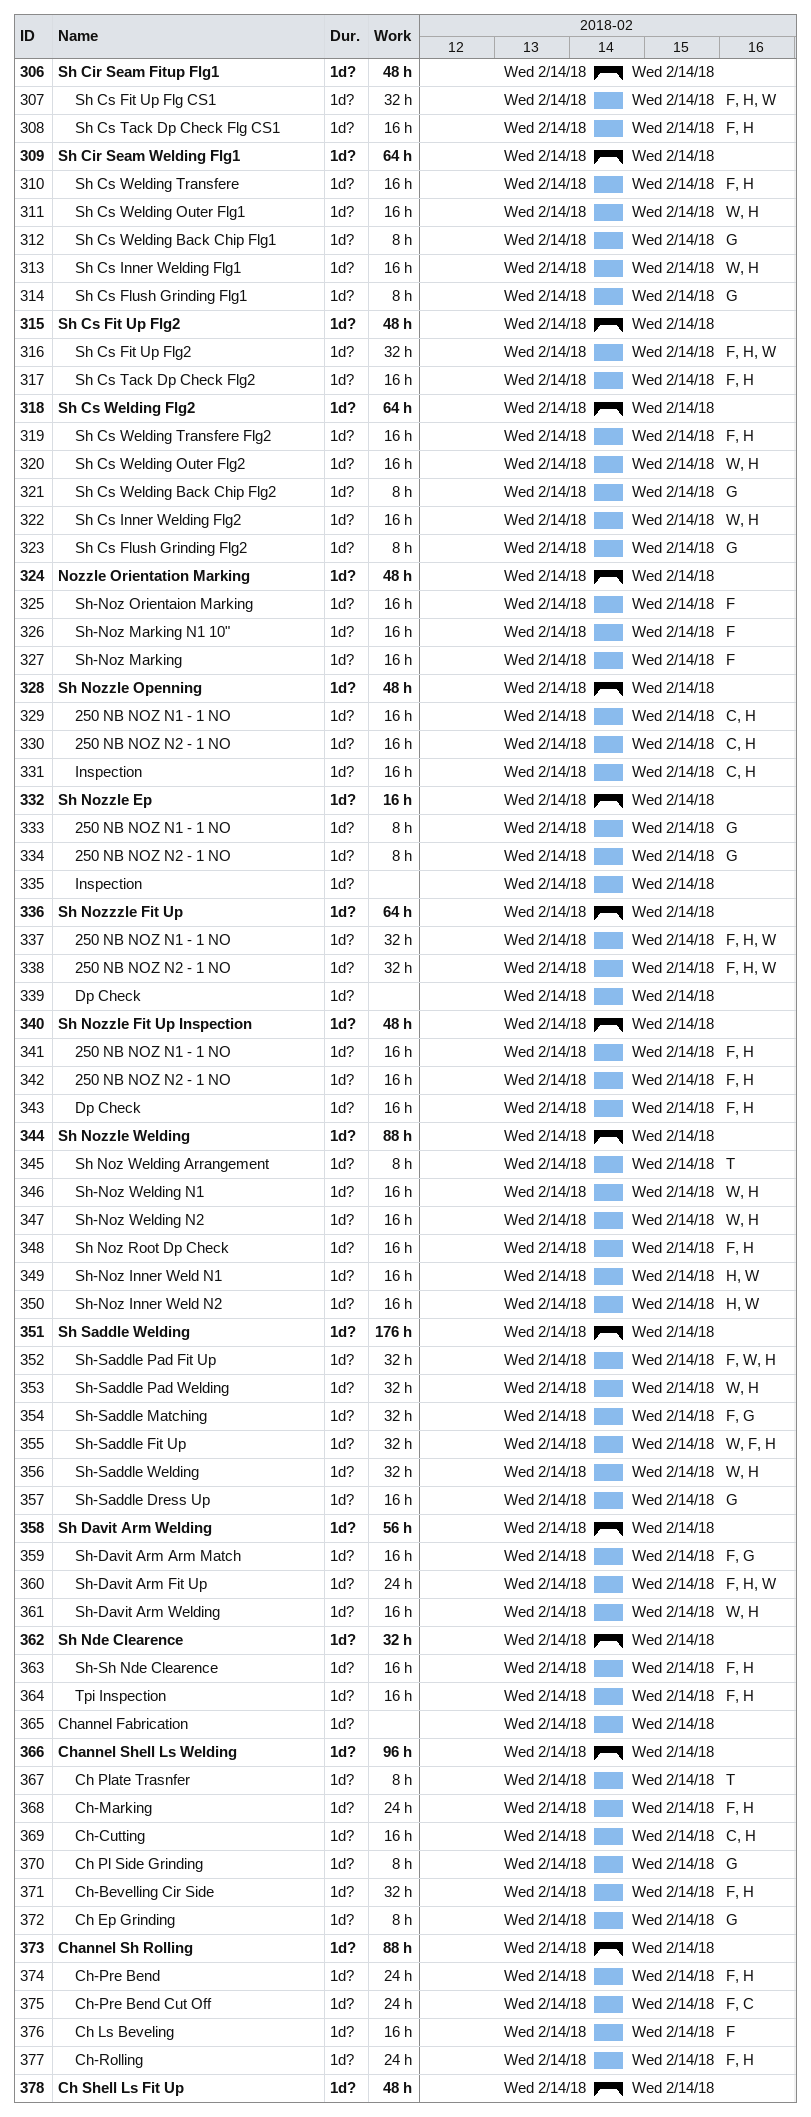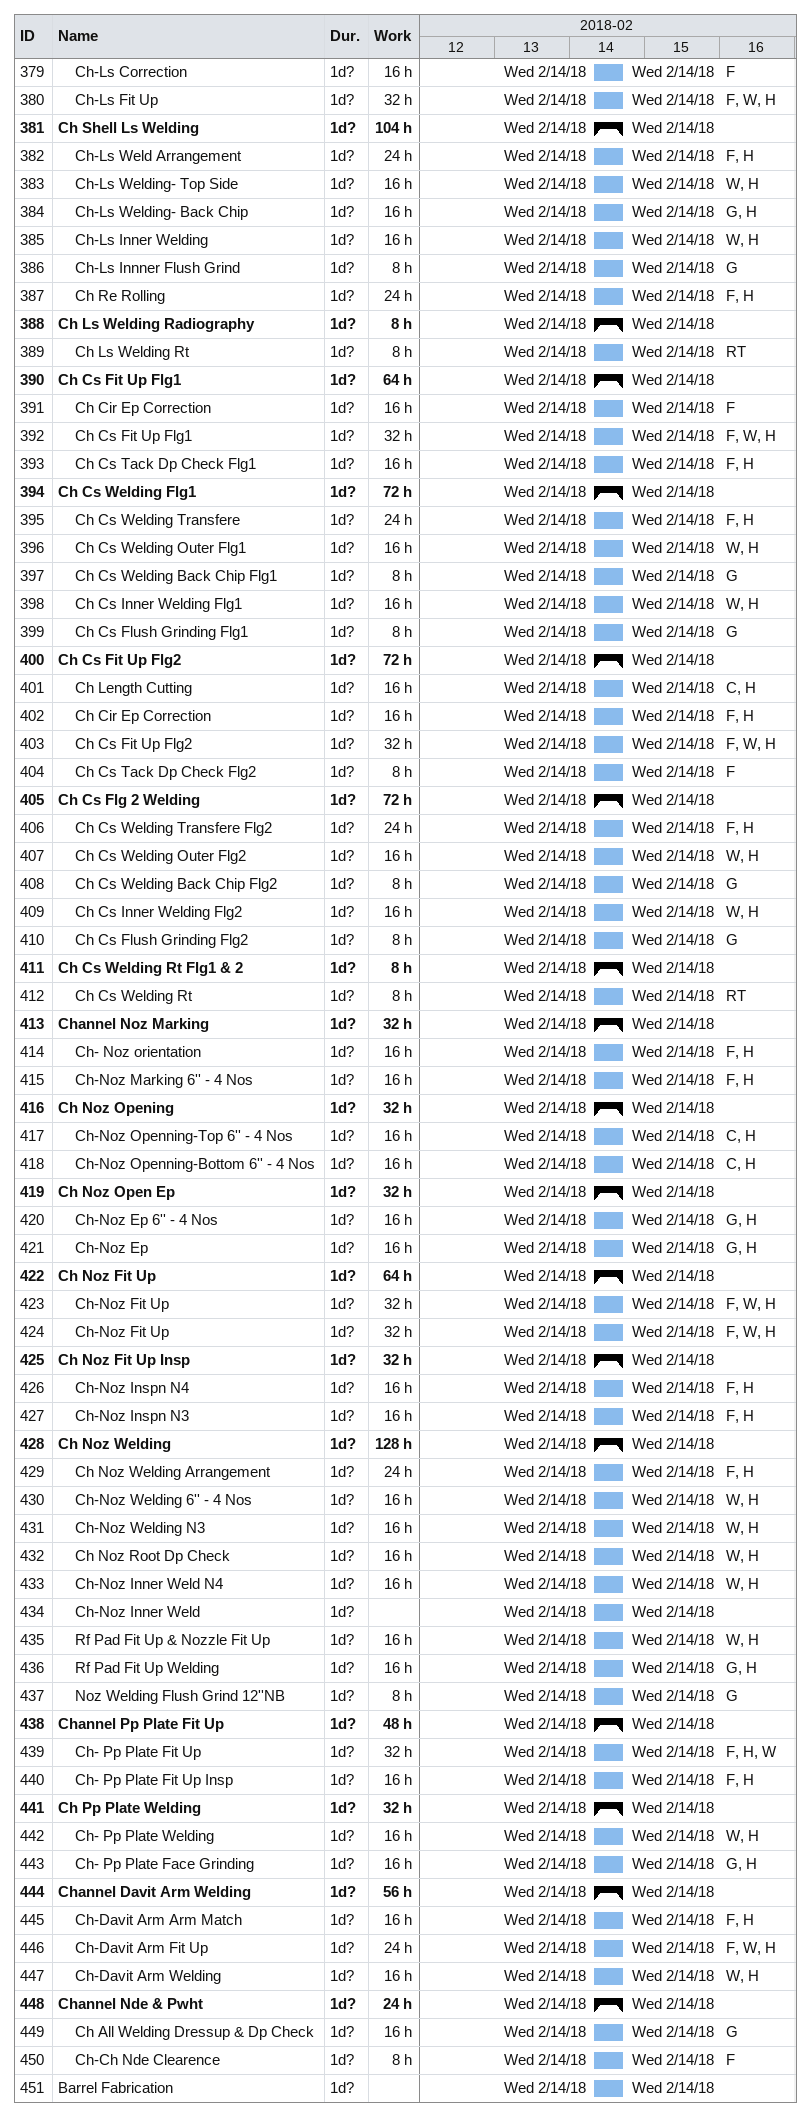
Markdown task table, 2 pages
| ID | Level | Task | Duration | Start | Finish | Resources | Work (h) |
|---|---|---|---|---|---|---|---|
| 306 | 1 | **Sh Cir Seam Fitup Flg1** | 1d? | 2018-02-14 | 2018-02-14 |  | 48 |
| 307 | 2 | Sh Cs Fit Up Flg CS1 | 1d? | 2018-02-14 | 2018-02-14 | F, H, W | 32 |
| 308 | 2 | Sh Cs Tack Dp Check Flg CS1 | 1d? | 2018-02-14 | 2018-02-14 | F, H | 16 |
| 309 | 1 | **Sh Cir Seam Welding Flg1** | 1d? | 2018-02-14 | 2018-02-14 |  | 64 |
| 310 | 2 | Sh Cs Welding Transfere | 1d? | 2018-02-14 | 2018-02-14 | F, H | 16 |
| 311 | 2 | Sh Cs Welding Outer Flg1 | 1d? | 2018-02-14 | 2018-02-14 | W, H | 16 |
| 312 | 2 | Sh Cs Welding Back Chip Flg1 | 1d? | 2018-02-14 | 2018-02-14 | G | 8 |
| 313 | 2 | Sh Cs Inner Welding Flg1 | 1d? | 2018-02-14 | 2018-02-14 | W, H | 16 |
| 314 | 2 | Sh Cs Flush Grinding Flg1 | 1d? | 2018-02-14 | 2018-02-14 | G | 8 |
| 315 | 1 | **Sh Cs Fit Up Flg2** | 1d? | 2018-02-14 | 2018-02-14 |  | 48 |
| 316 | 2 | Sh Cs Fit Up Flg2 | 1d? | 2018-02-14 | 2018-02-14 | F, H, W | 32 |
| 317 | 2 | Sh Cs Tack Dp Check Flg2 | 1d? | 2018-02-14 | 2018-02-14 | F, H | 16 |
| 318 | 1 | **Sh Cs Welding Flg2** | 1d? | 2018-02-14 | 2018-02-14 |  | 64 |
| 319 | 2 | Sh Cs Welding Transfere Flg2 | 1d? | 2018-02-14 | 2018-02-14 | F, H | 16 |
| 320 | 2 | Sh Cs Welding Outer Flg2 | 1d? | 2018-02-14 | 2018-02-14 | W, H | 16 |
| 321 | 2 | Sh Cs Welding Back Chip Flg2 | 1d? | 2018-02-14 | 2018-02-14 | G | 8 |
| 322 | 2 | Sh Cs Inner Welding Flg2 | 1d? | 2018-02-14 | 2018-02-14 | W, H | 16 |
| 323 | 2 | Sh Cs Flush Grinding Flg2 | 1d? | 2018-02-14 | 2018-02-14 | G | 8 |
| 324 | 1 | **Nozzle Orientation Marking** | 1d? | 2018-02-14 | 2018-02-14 |  | 48 |
| 325 | 2 | Sh-Noz Orientaion Marking | 1d? | 2018-02-14 | 2018-02-14 | F | 16 |
| 326 | 2 | Sh-Noz Marking N1 10" | 1d? | 2018-02-14 | 2018-02-14 | F | 16 |
| 327 | 2 | Sh-Noz Marking | 1d? | 2018-02-14 | 2018-02-14 | F | 16 |
| 328 | 1 | **Sh Nozzle Openning** | 1d? | 2018-02-14 | 2018-02-14 |  | 48 |
| 329 | 2 | 250 NB NOZ N1 - 1 NO | 1d? | 2018-02-14 | 2018-02-14 | C, H | 16 |
| 330 | 2 | 250 NB NOZ N2 - 1 NO | 1d? | 2018-02-14 | 2018-02-14 | C, H | 16 |
| 331 | 2 | Inspection | 1d? | 2018-02-14 | 2018-02-14 | C, H | 16 |
| 332 | 1 | **Sh Nozzle Ep** | 1d? | 2018-02-14 | 2018-02-14 |  | 16 |
| 333 | 2 | 250 NB NOZ N1 - 1 NO | 1d? | 2018-02-14 | 2018-02-14 | G | 8 |
| 334 | 2 | 250 NB NOZ N2 - 1 NO | 1d? | 2018-02-14 | 2018-02-14 | G | 8 |
| 335 | 2 | Inspection | 1d? | 2018-02-14 | 2018-02-14 |  |  |
| 336 | 1 | **Sh Nozzzle Fit Up** | 1d? | 2018-02-14 | 2018-02-14 |  | 64 |
| 337 | 2 | 250 NB NOZ N1 - 1 NO | 1d? | 2018-02-14 | 2018-02-14 | F, H, W | 32 |
| 338 | 2 | 250 NB NOZ N2 - 1 NO | 1d? | 2018-02-14 | 2018-02-14 | F, H, W | 32 |
| 339 | 2 | Dp Check | 1d? | 2018-02-14 | 2018-02-14 |  |  |
| 340 | 1 | **Sh Nozzle Fit Up Inspection** | 1d? | 2018-02-14 | 2018-02-14 |  | 48 |
| 341 | 2 | 250 NB NOZ N1 - 1 NO | 1d? | 2018-02-14 | 2018-02-14 | F, H | 16 |
| 342 | 2 | 250 NB NOZ N2 - 1 NO | 1d? | 2018-02-14 | 2018-02-14 | F, H | 16 |
| 343 | 2 | Dp Check | 1d? | 2018-02-14 | 2018-02-14 | F, H | 16 |
| 344 | 1 | **Sh Nozzle Welding** | 1d? | 2018-02-14 | 2018-02-14 |  | 88 |
| 345 | 2 | Sh Noz Welding Arrangement | 1d? | 2018-02-14 | 2018-02-14 | T | 8 |
| 346 | 2 | Sh-Noz Welding N1 | 1d? | 2018-02-14 | 2018-02-14 | W, H | 16 |
| 347 | 2 | Sh-Noz Welding N2 | 1d? | 2018-02-14 | 2018-02-14 | W, H | 16 |
| 348 | 2 | Sh Noz Root Dp Check | 1d? | 2018-02-14 | 2018-02-14 | F, H | 16 |
| 349 | 2 | Sh-Noz Inner Weld N1 | 1d? | 2018-02-14 | 2018-02-14 | H, W | 16 |
| 350 | 2 | Sh-Noz Inner Weld N2 | 1d? | 2018-02-14 | 2018-02-14 | H, W | 16 |
| 351 | 1 | **Sh Saddle Welding** | 1d? | 2018-02-14 | 2018-02-14 |  | 176 |
| 352 | 2 | Sh-Saddle Pad Fit Up | 1d? | 2018-02-14 | 2018-02-14 | F, W, H | 32 |
| 353 | 2 | Sh-Saddle Pad Welding | 1d? | 2018-02-14 | 2018-02-14 | W, H | 32 |
| 354 | 2 | Sh-Saddle Matching | 1d? | 2018-02-14 | 2018-02-14 | F, G | 32 |
| 355 | 2 | Sh-Saddle Fit Up | 1d? | 2018-02-14 | 2018-02-14 | W, F, H | 32 |
| 356 | 2 | Sh-Saddle Welding | 1d? | 2018-02-14 | 2018-02-14 | W, H | 32 |
| 357 | 2 | Sh-Saddle Dress Up | 1d? | 2018-02-14 | 2018-02-14 | G | 16 |
| 358 | 1 | **Sh Davit Arm Welding** | 1d? | 2018-02-14 | 2018-02-14 |  | 56 |
| 359 | 2 | Sh-Davit Arm Arm Match | 1d? | 2018-02-14 | 2018-02-14 | F, G | 16 |
| 360 | 2 | Sh-Davit Arm Fit Up | 1d? | 2018-02-14 | 2018-02-14 | F, H, W | 24 |
| 361 | 2 | Sh-Davit Arm Welding | 1d? | 2018-02-14 | 2018-02-14 | W, H | 16 |
| 362 | 1 | **Sh Nde Clearence** | 1d? | 2018-02-14 | 2018-02-14 |  | 32 |
| 363 | 2 | Sh-Sh Nde Clearence | 1d? | 2018-02-14 | 2018-02-14 | F, H | 16 |
| 364 | 2 | Tpi Inspection | 1d? | 2018-02-14 | 2018-02-14 | F, H | 16 |
| 365 | 1 | Channel Fabrication | 1d? | 2018-02-14 | 2018-02-14 |  |  |
| 366 | 1 | **Channel Shell Ls Welding** | 1d? | 2018-02-14 | 2018-02-14 |  | 96 |
| 367 | 2 | Ch Plate Trasnfer | 1d? | 2018-02-14 | 2018-02-14 | T | 8 |
| 368 | 2 | Ch-Marking | 1d? | 2018-02-14 | 2018-02-14 | F, H | 24 |
| 369 | 2 | Ch-Cutting | 1d? | 2018-02-14 | 2018-02-14 | C, H | 16 |
| 370 | 2 | Ch Pl Side Grinding | 1d? | 2018-02-14 | 2018-02-14 | G | 8 |
| 371 | 2 | Ch-Bevelling Cir Side | 1d? | 2018-02-14 | 2018-02-14 | F, H | 32 |
| 372 | 2 | Ch Ep Grinding | 1d? | 2018-02-14 | 2018-02-14 | G | 8 |
| 373 | 1 | **Channel Sh Rolling** | 1d? | 2018-02-14 | 2018-02-14 |  | 88 |
| 374 | 2 | Ch-Pre Bend | 1d? | 2018-02-14 | 2018-02-14 | F, H | 24 |
| 375 | 2 | Ch-Pre Bend Cut Off | 1d? | 2018-02-14 | 2018-02-14 | F, C | 24 |
| 376 | 2 | Ch Ls Beveling | 1d? | 2018-02-14 | 2018-02-14 | F | 16 |
| 377 | 2 | Ch-Rolling | 1d? | 2018-02-14 | 2018-02-14 | F, H | 24 |
| 378 | 1 | **Ch Shell Ls Fit Up** | 1d? | 2018-02-14 | 2018-02-14 |  | 48 |
| 379 | 2 | Ch-Ls Correction | 1d? | 2018-02-14 | 2018-02-14 | F | 16 |
| 380 | 2 | Ch-Ls Fit Up | 1d? | 2018-02-14 | 2018-02-14 | F, W, H | 32 |
| 381 | 1 | **Ch Shell Ls Welding** | 1d? | 2018-02-14 | 2018-02-14 |  | 104 |
| 382 | 2 | Ch-Ls Weld Arrangement | 1d? | 2018-02-14 | 2018-02-14 | F, H | 24 |
| 383 | 2 | Ch-Ls Welding- Top Side | 1d? | 2018-02-14 | 2018-02-14 | W, H | 16 |
| 384 | 2 | Ch-Ls Welding- Back Chip | 1d? | 2018-02-14 | 2018-02-14 | G, H | 16 |
| 385 | 2 | Ch-Ls Inner Welding | 1d? | 2018-02-14 | 2018-02-14 | W, H | 16 |
| 386 | 2 | Ch-Ls Innner Flush Grind | 1d? | 2018-02-14 | 2018-02-14 | G | 8 |
| 387 | 2 | Ch Re Rolling | 1d? | 2018-02-14 | 2018-02-14 | F, H | 24 |
| 388 | 1 | **Ch Ls Welding Radiography** | 1d? | 2018-02-14 | 2018-02-14 |  | 8 |
| 389 | 2 | Ch Ls Welding Rt | 1d? | 2018-02-14 | 2018-02-14 | RT | 8 |
| 390 | 1 | **Ch Cs Fit Up Flg1** | 1d? | 2018-02-14 | 2018-02-14 |  | 64 |
| 391 | 2 | Ch Cir Ep Correction | 1d? | 2018-02-14 | 2018-02-14 | F | 16 |
| 392 | 2 | Ch Cs Fit Up Flg1 | 1d? | 2018-02-14 | 2018-02-14 | F, W, H | 32 |
| 393 | 2 | Ch Cs Tack Dp Check Flg1 | 1d? | 2018-02-14 | 2018-02-14 | F, H | 16 |
| 394 | 1 | **Ch Cs Welding Flg1** | 1d? | 2018-02-14 | 2018-02-14 |  | 72 |
| 395 | 2 | Ch Cs Welding Transfere | 1d? | 2018-02-14 | 2018-02-14 | F, H | 24 |
| 396 | 2 | Ch Cs Welding Outer Flg1 | 1d? | 2018-02-14 | 2018-02-14 | W, H | 16 |
| 397 | 2 | Ch Cs Welding Back Chip Flg1 | 1d? | 2018-02-14 | 2018-02-14 | G | 8 |
| 398 | 2 | Ch Cs Inner Welding Flg1 | 1d? | 2018-02-14 | 2018-02-14 | W, H | 16 |
| 399 | 2 | Ch Cs Flush Grinding Flg1 | 1d? | 2018-02-14 | 2018-02-14 | G | 8 |
| 400 | 1 | **Ch Cs Fit Up Flg2** | 1d? | 2018-02-14 | 2018-02-14 |  | 72 |
| 401 | 2 | Ch Length Cutting | 1d? | 2018-02-14 | 2018-02-14 | C, H | 16 |
| 402 | 2 | Ch Cir Ep Correction | 1d? | 2018-02-14 | 2018-02-14 | F, H | 16 |
| 403 | 2 | Ch Cs Fit Up Flg2 | 1d? | 2018-02-14 | 2018-02-14 | F, W, H | 32 |
| 404 | 2 | Ch Cs Tack Dp Check Flg2 | 1d? | 2018-02-14 | 2018-02-14 | F | 8 |
| 405 | 1 | **Ch Cs Flg 2 Welding** | 1d? | 2018-02-14 | 2018-02-14 |  | 72 |
| 406 | 2 | Ch Cs Welding Transfere Flg2 | 1d? | 2018-02-14 | 2018-02-14 | F, H | 24 |
| 407 | 2 | Ch Cs Welding Outer Flg2 | 1d? | 2018-02-14 | 2018-02-14 | W, H | 16 |
| 408 | 2 | Ch Cs Welding Back Chip Flg2 | 1d? | 2018-02-14 | 2018-02-14 | G | 8 |
| 409 | 2 | Ch Cs Inner Welding Flg2 | 1d? | 2018-02-14 | 2018-02-14 | W, H | 16 |
| 410 | 2 | Ch Cs Flush Grinding Flg2 | 1d? | 2018-02-14 | 2018-02-14 | G | 8 |
| 411 | 1 | **Ch Cs Welding Rt Flg1 & 2** | 1d? | 2018-02-14 | 2018-02-14 |  | 8 |
| 412 | 2 | Ch Cs Welding Rt | 1d? | 2018-02-14 | 2018-02-14 | RT | 8 |
| 413 | 1 | **Channel Noz Marking** | 1d? | 2018-02-14 | 2018-02-14 |  | 32 |
| 414 | 2 | Ch- Noz orientation | 1d? | 2018-02-14 | 2018-02-14 | F, H | 16 |
| 415 | 2 | Ch-Noz Marking 6'' - 4 Nos | 1d? | 2018-02-14 | 2018-02-14 | F, H | 16 |
| 416 | 1 | **Ch Noz Opening** | 1d? | 2018-02-14 | 2018-02-14 |  | 32 |
| 417 | 2 | Ch-Noz Openning-Top 6'' - 4 Nos | 1d? | 2018-02-14 | 2018-02-14 | C, H | 16 |
| 418 | 2 | Ch-Noz Openning-Bottom 6'' - 4 Nos | 1d? | 2018-02-14 | 2018-02-14 | C, H | 16 |
| 419 | 1 | **Ch Noz Open Ep** | 1d? | 2018-02-14 | 2018-02-14 |  | 32 |
| 420 | 2 | Ch-Noz Ep 6'' - 4 Nos | 1d? | 2018-02-14 | 2018-02-14 | G, H | 16 |
| 421 | 2 | Ch-Noz Ep | 1d? | 2018-02-14 | 2018-02-14 | G, H | 16 |
| 422 | 1 | **Ch Noz Fit Up** | 1d? | 2018-02-14 | 2018-02-14 |  | 64 |
| 423 | 2 | Ch-Noz Fit Up | 1d? | 2018-02-14 | 2018-02-14 | F, W, H | 32 |
| 424 | 2 | Ch-Noz Fit Up | 1d? | 2018-02-14 | 2018-02-14 | F, W, H | 32 |
| 425 | 1 | **Ch Noz Fit Up Insp** | 1d? | 2018-02-14 | 2018-02-14 |  | 32 |
| 426 | 2 | Ch-Noz Inspn N4 | 1d? | 2018-02-14 | 2018-02-14 | F, H | 16 |
| 427 | 2 | Ch-Noz Inspn N3 | 1d? | 2018-02-14 | 2018-02-14 | F, H | 16 |
| 428 | 1 | **Ch Noz Welding** | 1d? | 2018-02-14 | 2018-02-14 |  | 128 |
| 429 | 2 | Ch Noz Welding Arrangement | 1d? | 2018-02-14 | 2018-02-14 | F, H | 24 |
| 430 | 2 | Ch-Noz Welding 6'' - 4 Nos | 1d? | 2018-02-14 | 2018-02-14 | W, H | 16 |
| 431 | 2 | Ch-Noz Welding N3 | 1d? | 2018-02-14 | 2018-02-14 | W, H | 16 |
| 432 | 2 | Ch Noz Root Dp Check | 1d? | 2018-02-14 | 2018-02-14 | W, H | 16 |
| 433 | 2 | Ch-Noz Inner Weld N4 | 1d? | 2018-02-14 | 2018-02-14 | W, H | 16 |
| 434 | 2 | Ch-Noz Inner Weld | 1d? | 2018-02-14 | 2018-02-14 |  |  |
| 435 | 2 | Rf Pad Fit Up & Nozzle Fit Up | 1d? | 2018-02-14 | 2018-02-14 | W, H | 16 |
| 436 | 2 | Rf Pad Fit Up Welding | 1d? | 2018-02-14 | 2018-02-14 | G, H | 16 |
| 437 | 2 | Noz Welding Flush Grind 12''NB | 1d? | 2018-02-14 | 2018-02-14 | G | 8 |
| 438 | 1 | **Channel Pp Plate Fit Up** | 1d? | 2018-02-14 | 2018-02-14 |  | 48 |
| 439 | 2 | Ch- Pp Plate Fit Up | 1d? | 2018-02-14 | 2018-02-14 | F, H, W | 32 |
| 440 | 2 | Ch- Pp Plate Fit Up Insp | 1d? | 2018-02-14 | 2018-02-14 | F, H | 16 |
| 441 | 1 | **Ch Pp Plate Welding** | 1d? | 2018-02-14 | 2018-02-14 |  | 32 |
| 442 | 2 | Ch- Pp Plate Welding | 1d? | 2018-02-14 | 2018-02-14 | W, H | 16 |
| 443 | 2 | Ch- Pp Plate Face Grinding | 1d? | 2018-02-14 | 2018-02-14 | G, H | 16 |
| 444 | 1 | **Channel Davit Arm Welding** | 1d? | 2018-02-14 | 2018-02-14 |  | 56 |
| 445 | 2 | Ch-Davit Arm Arm Match | 1d? | 2018-02-14 | 2018-02-14 | F, H | 16 |
| 446 | 2 | Ch-Davit Arm Fit Up | 1d? | 2018-02-14 | 2018-02-14 | F, W, H | 24 |
| 447 | 2 | Ch-Davit Arm Welding | 1d? | 2018-02-14 | 2018-02-14 | W, H | 16 |
| 448 | 1 | **Channel Nde & Pwht** | 1d? | 2018-02-14 | 2018-02-14 |  | 24 |
| 449 | 2 | Ch All Welding Dressup & Dp Check | 1d? | 2018-02-14 | 2018-02-14 | G | 16 |
| 450 | 2 | Ch-Ch Nde Clearence | 1d? | 2018-02-14 | 2018-02-14 | F | 8 |
| 451 | 1 | Barrel Fabrication | 1d? | 2018-02-14 | 2018-02-14 |  |  |
